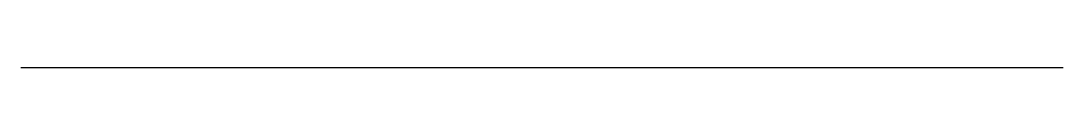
# Model space of a CAD drawing. Header units: metres. Extents: x 448250 to 448450, y 1826044 to 1826044.
import ezdxf

# ---------------------------------------------------------------- set-up
doc = ezdxf.new("R2010")
doc.units = ezdxf.units.M
doc.layers.add('XYZ_UNKNOWN', color=7, linetype='Continuous')

msp = doc.modelspace()

# ---------------------------------------------------------------- linework, layer by layer
at = {"layer": 'XYZ_UNKNOWN'}
msp.add_lwpolyline([(448250, 1826044), (448450, 1826044)], dxfattribs=at)

doc.saveas('drawing.dxf')
